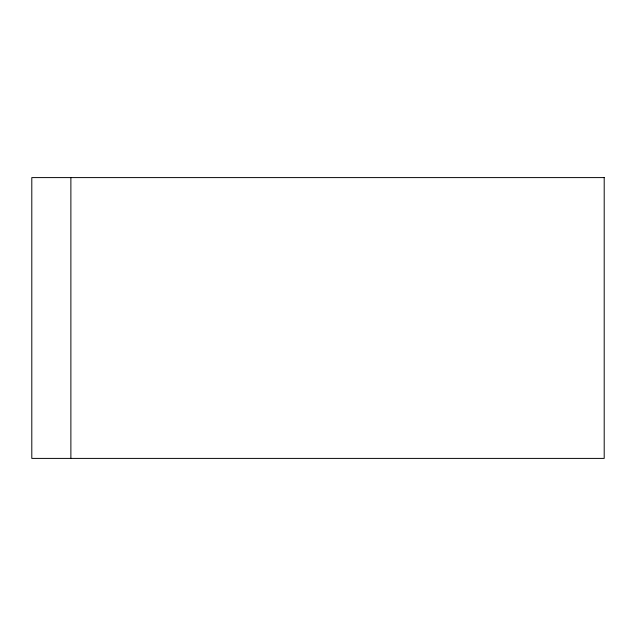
<?xml version="1.0" encoding="UTF-8"?>
<svg xmlns="http://www.w3.org/2000/svg" width="636" height="636" viewBox="0 0 636 636"><rect width="100%" height="100%" fill="white"/><g stroke="black" fill="none" stroke-linecap="round" stroke-linejoin="round"><path stroke-width="0.95" d="M70.882 177.595L70.882 458.405M604.2 177.595L31.8 177.595L31.8 458.405L604.2 458.405L604.2 177.595"/></g></svg>
